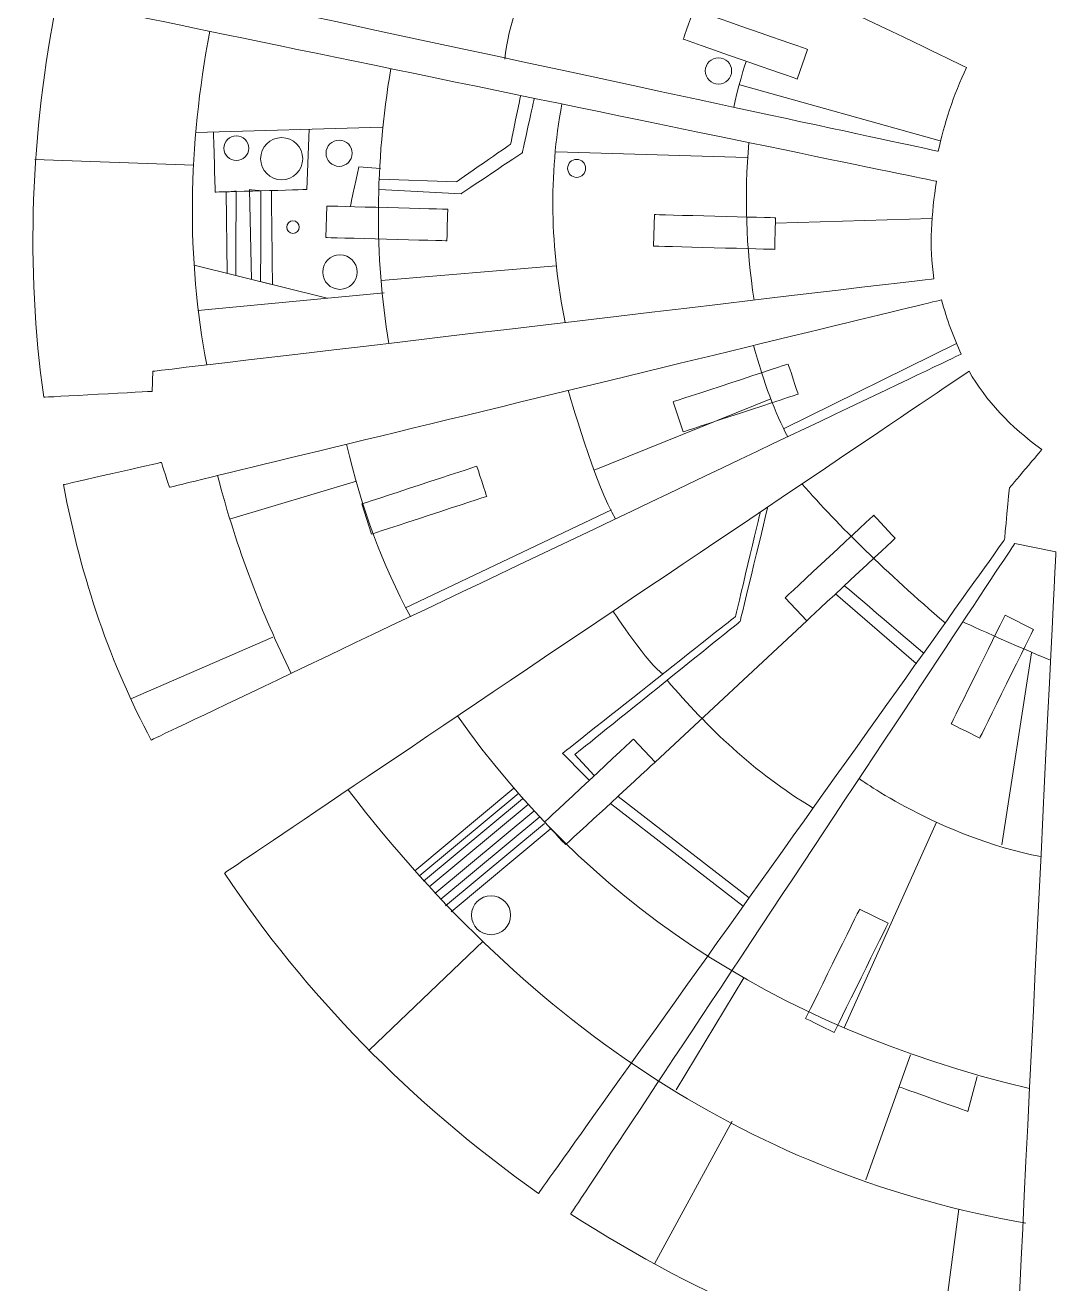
# Model space of a CAD drawing. Header units: centimetres. Extents: x -388 to 387, y -439 to 439.
# Drawn here: x -365.2 to -256.9, y -360.6 to -228.4 of the extents above; entities that cross this region are included whole.
import ezdxf

# ---------------------------------------------------------------- set-up
doc = ezdxf.new("R2010")
doc.units = ezdxf.units.CM
doc.header["$MEASUREMENT"] = 0
doc.layers.add('Layer 1', color=7, linetype='Continuous')

msp = doc.modelspace()

# ---------------------------------------------------------------- linework, layer by layer
at = {"layer": 'Layer 1', "color": 114, "lineweight": 20}
for centre, major_axis in [((-292.3351, -233.1786), (0, 1.3845)), ((-343.0032, -241.2925), (0, 1.2974)), ((-338.2407, -242.3949), (0, 2.213)), ((-332.1993, -241.8217), (0, 1.3752)), ((-307.24, -243.4091), (0, 0.9446)), ((-337.05, -249.5828), (0, 0.6614)), ((-332.1111, -254.3012), (0, 1.8161)), ((-316.2364, -321.858), (0, 2.0496))]:
    msp.add_ellipse(centre, major_axis=major_axis, ratio=1, dxfattribs=at)
at = {"layer": 'Layer 1', "color": 250, "lineweight": 20}
for points, knots in [([(-269.2411, -241.6099), (-268.6213, -238.8307), (-267.6549, -235.7025), (-266.2678, -232.8149), (-266.2678, -232.8149), (-266.2678, -232.8149), (-351.3201, -191.9197), (-351.3201, -191.9197), (-351.3201, -191.9197), (-356.4276, -201.8892), (-359.1185, -210.3339), (-361.599, -221.7421), (-361.599, -221.7421), (-361.599, -221.7421), (-269.2411, -241.6099), (-269.2411, -241.6099)], [0, 0, 0, 0, 0.2, 0.2, 0.2, 0.20000001, 0.4, 0.4, 0.4, 0.40000001, 0.6, 0.6, 0.6, 0.60000001, 1, 1, 1, 1]), ([(-269.433, -244.7678), (-269.9355, -248.1545), (-270.228, -251.5542), (-269.7008, -255.005), (-269.7008, -255.005), (-269.7008, -255.005), (-351.7847, -264.7259), (-351.7847, -264.7259), (-351.7847, -264.7259), (-351.7847, -264.7259), (-351.8398, -266.8326), (-351.8398, -266.8326), (-351.8398, -266.8326), (-351.8398, -266.8326), (-363.2299, -267.4504), (-363.2299, -267.4504), (-363.2299, -267.4504), (-365.1936, -253.7154), (-364.5917, -239.7867), (-361.8441, -225.6959), (-361.8441, -225.6959), (-361.8441, -225.6959), (-269.433, -244.7678), (-269.433, -244.7678)], [0, 0, 0, 0, 0.14285714, 0.14285714, 0.14285714, 0.14285715, 0.28571429, 0.28571429, 0.28571429, 0.2857143, 0.42857143, 0.42857143, 0.42857143, 0.42857144, 0.57142857, 0.57142857, 0.57142857, 0.57142858, 0.71428571, 0.71428571, 0.71428571, 0.71428572, 1, 1, 1, 1]), ([(-361.1682, -276.6328), (-359.2928, -286.6529), (-356.1705, -295.5505), (-351.9433, -303.454), (-351.9433, -303.454), (-351.9433, -303.454), (-266.8319, -262.9232), (-266.8319, -262.9232), (-266.8319, -262.9232), (-267.6237, -261.183), (-268.3275, -259.3089), (-268.8893, -257.2178), (-268.8893, -257.2178), (-268.8893, -257.2178), (-350.0236, -276.9083), (-350.0236, -276.9083), (-350.0236, -276.9083), (-350.0236, -276.9083), (-350.881, -274.2938), (-350.881, -274.2938), (-350.881, -274.2938), (-350.881, -274.2938), (-361.1682, -276.6328), (-361.1682, -276.6328)], [0, 0, 0, 0, 0.14285714, 0.14285714, 0.14285714, 0.14285715, 0.28571429, 0.28571429, 0.28571429, 0.2857143, 0.42857143, 0.42857143, 0.42857143, 0.42857144, 0.57142857, 0.57142857, 0.57142857, 0.57142858, 0.71428571, 0.71428571, 0.71428571, 0.71428572, 1, 1, 1, 1]), ([(-266.0005, -264.7204), (-264.219, -267.7776), (-261.727, -270.5406), (-258.3466, -272.9362), (-258.3466, -272.9362), (-258.3466, -272.9362), (-261.7619, -276.9784), (-261.7619, -276.9784), (-261.7619, -276.9784), (-261.7619, -276.9784), (-262.2741, -282.4026), (-262.2741, -282.4026), (-262.2741, -282.4026), (-262.2741, -282.4026), (-311.2566, -351.0861), (-311.2566, -351.0861), (-311.2566, -351.0861), (-324.8436, -341.3941), (-335.798, -330.1503), (-344.2467, -317.4296), (-344.2467, -317.4296), (-344.2467, -317.4296), (-266.0005, -264.7204), (-266.0005, -264.7204)], [0, 0, 0, 0, 0.14285714, 0.14285714, 0.14285714, 0.14285715, 0.28571429, 0.28571429, 0.28571429, 0.2857143, 0.42857143, 0.42857143, 0.42857143, 0.42857144, 0.57142857, 0.57142857, 0.57142857, 0.57142858, 0.71428571, 0.71428571, 0.71428571, 0.71428572, 1, 1, 1, 1]), ([(-261.2008, -282.8121), (-261.2008, -282.8121), (-256.8825, -283.6972), (-256.8825, -283.6972), (-256.8825, -283.6972), (-256.8825, -283.6972), (-261.1984, -371.7603), (-261.1984, -371.7603), (-261.1984, -371.7603), (-278.8737, -368.724), (-294.1134, -362.0872), (-307.8677, -353.2551), (-307.8677, -353.2551), (-307.8677, -353.2551), (-261.2008, -282.8121), (-261.2008, -282.8121)], [0, 0, 0, 0, 0.2, 0.2, 0.2, 0.20000001, 0.4, 0.4, 0.4, 0.40000001, 0.6, 0.6, 0.6, 0.60000001, 1, 1, 1, 1])]:
    msp.add_open_spline(points, degree=3, knots=knots, dxfattribs=at)
at = {"layer": 'Layer 1', "color": 114, "lineweight": 20}
for points in [[(-307.9483, -212.7313), (-307.9483, -212.7313), (-314.1535, -225.1709), (-314.7962, -231.9363)], [(-345.7938, -229.0084), (-348.0811, -241.1522), (-348.263, -252.8503), (-346.1038, -264.0531)], [(-289.4336, -232.1396), (-289.4336, -232.1396), (-290.4307, -235.3429), (-290.7127, -236.9909)], [(-326.7709, -232.9344), (-328.4526, -242.977), (-328.4869, -252.5853), (-326.9854, -261.789)], [(-269.0365, -240.5191), (-269.0365, -240.5191), (-290.0832, -234.6373), (-290.0832, -234.6373)], [(-308.7907, -236.6451), (-310.1843, -244.1314), (-310.0334, -251.7842), (-308.4401, -259.5927)], [(-347.2654, -239.6396), (-347.2654, -239.6396), (-327.6893, -239.088), (-327.6893, -239.088)], [(-309.3822, -241.6769), (-309.3822, -241.6769), (-289.3317, -242.2595), (-289.3317, -242.2595)], [(-289.1481, -240.6991), (-289.6101, -246.2283), (-289.4577, -251.7476), (-288.5898, -257.242)], [(-364.1624, -242.4618), (-364.1624, -242.4618), (-347.461, -243.0723), (-347.461, -243.0723)], [(-286.3547, -249.1648), (-286.3547, -249.1648), (-269.9138, -248.661), (-269.9138, -248.661)], [(-347.4348, -253.5726), (-347.4348, -253.5726), (-333.4662, -257.0336), (-333.4662, -257.0336)], [(-327.778, -255.1805), (-327.778, -255.1805), (-309.3783, -253.6532), (-309.3783, -253.6532)], [(-347.0321, -258.3562), (-347.0321, -258.3562), (-327.4798, -256.4978), (-327.4798, -256.4978)], [(-288.663, -262.0168), (-287.5782, -265.9035), (-286.3833, -269.1297), (-285.0634, -271.6052)], [(-285.4908, -270.7686), (-285.4908, -270.7686), (-267.3283, -261.8064), (-267.3283, -261.8064)], [(-308.1203, -266.7389), (-308.1203, -266.7389), (-305.2319, -276.8972), (-303.1396, -280.2133)], [(-305.384, -275.1154), (-305.384, -275.1154), (-286.8401, -267.6346), (-286.8401, -267.6346)], [(-331.4221, -272.394), (-329.857, -279.0157), (-327.646, -285.0689), (-324.7115, -290.486)], [(-344.9774, -275.6838), (-342.9568, -283.4351), (-340.2832, -290.2165), (-337.2433, -296.4537)], [(-343.7087, -280.2614), (-343.7087, -280.2614), (-330.3875, -276.2574), (-330.3875, -276.2574)], [(-283.5631, -276.5513), (-279.6639, -281.0104), (-274.6536, -285.8786), (-268.5201, -291.1609)], [(-325.236, -289.5871), (-325.236, -289.5871), (-303.5907, -279.2783), (-303.5907, -279.2783)], [(-303.4128, -289.9226), (-303.4128, -289.9226), (-299.6057, -295.6345), (-298.187, -296.527)], [(-298.9955, -305.7738), (-298.9955, -305.7738), (-283.0644, -290.932), (-283.0644, -290.932)], [(-266.6571, -291.0483), (-266.6571, -291.0483), (-258.944, -294.5366), (-257.4389, -295.0519)], [(-354.1035, -299.1195), (-354.1035, -299.1195), (-339.1583, -292.6607), (-339.1583, -292.6607)], [(-259.4379, -294.2972), (-259.4379, -294.2972), (-262.5751, -314.4668), (-262.5751, -314.4668)], [(-297.7305, -297.1808), (-293.4659, -302.1343), (-288.7057, -306.8081), (-282.3847, -310.6019)], [(-319.7435, -300.9234), (-306.4843, -319.7866), (-287.2081, -333.4833), (-259.6449, -340.0643)], [(-277.5605, -307.507), (-277.5605, -307.507), (-269.0383, -313.6616), (-258.4511, -315.7047)], [(-331.2573, -308.6795), (-311.8652, -333.9315), (-288.2108, -349.2971), (-260.0486, -354.2052)], [(-313.8236, -308.5263), (-313.8236, -308.5263), (-324.2279, -317.1891), (-324.2279, -317.1891)], [(-313.3236, -309.0263), (-313.3236, -309.0263), (-323.7279, -317.6891), (-323.7279, -317.6891)], [(-312.9236, -309.6263), (-312.9236, -309.6263), (-323.3279, -318.2891), (-323.3279, -318.2891)], [(-312.3236, -310.2263), (-312.3236, -310.2263), (-322.7279, -318.8891), (-322.7279, -318.8891)], [(-303.6968, -310.1078), (-303.6968, -310.1078), (-289.7436, -320.9206), (-289.7436, -320.9206)], [(-289.1185, -320.0441), (-289.1185, -320.0441), (-302.8885, -309.4006), (-302.8885, -309.4006)], [(-311.7236, -310.9263), (-311.7236, -310.9263), (-322.1279, -319.5891), (-322.1279, -319.5891)], [(-311.1236, -311.5263), (-311.1236, -311.5263), (-321.5279, -320.1891), (-321.5279, -320.1891)], [(-310.6236, -312.2263), (-310.6236, -312.2263), (-321.0279, -320.8891), (-321.0279, -320.8891)], [(-310.0236, -312.8263), (-310.0236, -312.8263), (-320.4279, -321.4891), (-320.4279, -321.4891)], [(-269.4372, -312.0819), (-269.4372, -312.0819), (-279.1115, -333.6913), (-279.1115, -333.6913)], [(-317.0532, -324.5835), (-317.0532, -324.5835), (-329.0481, -336.0331), (-329.0481, -336.0331)], [(-289.681, -328.4261), (-289.681, -328.4261), (-296.7851, -340.2002), (-296.7851, -340.2002)], [(-272.147, -336.5287), (-272.147, -336.5287), (-276.8384, -349.6657), (-276.8384, -349.6657)], [(-290.9133, -343.5042), (-290.9133, -343.5042), (-299.0733, -358.4744), (-299.0733, -358.4744)], [(-267.0708, -352.7423), (-267.0708, -352.7423), (-269.3442, -369.9786), (-269.3442, -369.9786)]]:
    msp.add_open_spline(points, degree=3, dxfattribs=at)
at = {"layer": 'Layer 1', "color": 240, "lineweight": 20}
for points in [[(-282.9796, -230.9072), (-282.9796, -230.9072), (-284.0705, -234.0238), (-284.0705, -234.0238), (-284.0705, -234.0238), (-284.0705, -234.0238), (-296.0314, -229.8372), (-296.0314, -229.8372), (-296.0314, -229.8372), (-296.0314, -229.8372), (-294.9405, -226.7205), (-294.9405, -226.7205), (-294.9405, -226.7205), (-294.9405, -226.7205), (-282.9796, -230.9072), (-282.9796, -230.9072)], [(-333.4963, -247.3664), (-333.4963, -247.3664), (-333.583, -250.6813), (-333.583, -250.6813), (-333.583, -250.6813), (-333.583, -250.6813), (-320.8758, -251.0137), (-320.8758, -251.0137), (-320.8758, -251.0137), (-320.8758, -251.0137), (-320.7891, -247.6988), (-320.7891, -247.6988), (-320.7891, -247.6988), (-320.7891, -247.6988), (-333.4963, -247.3664), (-333.4963, -247.3664)], [(-299.0668, -248.2671), (-299.0668, -248.2671), (-299.1536, -251.582), (-299.1536, -251.582), (-299.1536, -251.582), (-299.1536, -251.582), (-286.4267, -251.915), (-286.4267, -251.915), (-286.4267, -251.915), (-286.4267, -251.915), (-286.34, -248.6001), (-286.34, -248.6001), (-286.34, -248.6001), (-286.34, -248.6001), (-299.0668, -248.2671), (-299.0668, -248.2671)], [(-297.0818, -267.9241), (-297.0818, -267.9241), (-296.0437, -271.0893), (-296.0437, -271.0893), (-296.0437, -271.0893), (-296.0437, -271.0893), (-283.967, -267.1286), (-283.967, -267.1286), (-283.967, -267.1286), (-283.967, -267.1286), (-285.0051, -263.9636), (-285.0051, -263.9636), (-285.0051, -263.9636), (-285.0051, -263.9636), (-297.0818, -267.9241), (-297.0818, -267.9241)], [(-329.8294, -278.6638), (-329.8294, -278.6638), (-328.7913, -281.8289), (-328.7913, -281.8289), (-328.7913, -281.8289), (-328.7913, -281.8289), (-316.6907, -277.8605), (-316.6907, -277.8605), (-316.6907, -277.8605), (-316.6907, -277.8605), (-317.7289, -274.6954), (-317.7289, -274.6954), (-317.7289, -274.6954), (-317.7289, -274.6954), (-329.8294, -278.6638), (-329.8294, -278.6638)], [(-285.3236, -288.507), (-285.3236, -288.507), (-283.0644, -290.932), (-283.0644, -290.932), (-283.0644, -290.932), (-283.0644, -290.932), (-273.7647, -282.2682), (-273.7647, -282.2682), (-273.7647, -282.2682), (-273.7647, -282.2682), (-276.0239, -279.8431), (-276.0239, -279.8431), (-276.0239, -279.8431), (-276.0239, -279.8431), (-285.3236, -288.507), (-285.3236, -288.507)], [(-262.2242, -290.3508), (-262.2242, -290.3508), (-259.2324, -291.8312), (-259.2324, -291.8312), (-259.2324, -291.8312), (-259.2324, -291.8312), (-264.881, -303.2457), (-264.881, -303.2457), (-264.881, -303.2457), (-264.881, -303.2457), (-267.8726, -301.7655), (-267.8726, -301.7655), (-267.8726, -301.7655), (-267.8726, -301.7655), (-262.2242, -290.3508), (-262.2242, -290.3508)], [(-301.2548, -303.3486), (-301.2548, -303.3486), (-298.9955, -305.7738), (-298.9955, -305.7738), (-298.9955, -305.7738), (-298.9955, -305.7738), (-308.3982, -314.4418), (-308.3982, -314.4418), (-308.3982, -314.4418), (-308.3982, -314.4418), (-310.6127, -312.0641), (-310.6127, -312.0641), (-310.6127, -312.0641), (-310.6127, -312.0641), (-301.2548, -303.3486), (-301.2548, -303.3486)], [(-277.5022, -321.2254), (-277.5022, -321.2254), (-274.5105, -322.7057), (-274.5105, -322.7057), (-274.5105, -322.7057), (-274.5105, -322.7057), (-280.1878, -334.1784), (-280.1878, -334.1784), (-280.1878, -334.1784), (-280.1878, -334.1784), (-283.1794, -332.6981), (-283.1794, -332.6981), (-283.1794, -332.6981), (-283.1794, -332.6981), (-277.5022, -321.2254), (-277.5022, -321.2254)]]:
    msp.add_open_spline(points, degree=3, knots=[0, 0, 0, 0, 0.2, 0.2, 0.2, 0.20000001, 0.4, 0.4, 0.4, 0.40000001, 0.6, 0.6, 0.6, 0.60000001, 1, 1, 1, 1], dxfattribs=at)
at = {"layer": 'Layer 1', "color": 114, "lineweight": 20}
for points, knots in [([(-328.0008, -245.6125), (-328.0008, -245.6125), (-319.3822, -246.076), (-319.3822, -246.076), (-319.3822, -246.076), (-319.3822, -246.076), (-312.944, -241.7545), (-312.944, -241.7545), (-312.944, -241.7545), (-312.944, -241.7545), (-311.6959, -236.0456), (-311.6959, -236.0456)], [0, 0, 0, 0, 0.25, 0.25, 0.25, 0.25000001, 0.5, 0.5, 0.5, 0.50000001, 1, 1, 1, 1]), ([(-327.9395, -244.5601), (-327.9395, -244.5601), (-319.9113, -244.8413), (-319.9113, -244.8413), (-319.9113, -244.8413), (-319.9113, -244.8413), (-314.1787, -240.8725), (-314.1787, -240.8725), (-314.1787, -240.8725), (-314.1787, -240.8725), (-313.1217, -235.7513), (-313.1217, -235.7513)], [0, 0, 0, 0, 0.25, 0.25, 0.25, 0.25000001, 0.5, 0.5, 0.5, 0.50000001, 1, 1, 1, 1]), ([(-335.3528, -239.304), (-335.3528, -239.304), (-335.6105, -245.635), (-335.6105, -245.635), (-335.6105, -245.635), (-335.6105, -245.635), (-345.2237, -245.8995), (-345.2237, -245.8995), (-345.2237, -245.8995), (-345.2237, -245.8995), (-345.4015, -239.5871), (-345.4015, -239.5871)], [0, 0, 0, 0, 0.25, 0.25, 0.25, 0.25000001, 0.5, 0.5, 0.5, 0.50000001, 1, 1, 1, 1]), ([(-327.8635, -243.4134), (-327.8635, -243.4134), (-330.1424, -243.2537), (-330.1424, -243.2537), (-330.1424, -243.2537), (-330.1424, -243.2537), (-331.0228, -247.4312), (-331.0228, -247.4312)], [0, 0, 0, 0, 0.33333333, 0.33333333, 0.33333333, 0.33333334, 1, 1, 1, 1]), ([(-343.961, -254.4333), (-343.961, -254.4333), (-344.0751, -245.8678), (-344.0751, -245.8678), (-344.0751, -245.8678), (-344.0751, -245.8678), (-343.0188, -245.8114), (-343.0188, -245.8114), (-343.0188, -245.8114), (-343.0188, -245.8114), (-343.0683, -254.6545), (-343.0683, -254.6545)], [0, 0, 0, 0, 0.25, 0.25, 0.25, 0.25000001, 0.5, 0.5, 0.5, 0.50000001, 1, 1, 1, 1]), ([(-341.4079, -255.0659), (-341.4079, -255.0659), (-341.6077, -245.635), (-341.6077, -245.635), (-341.6077, -245.635), (-341.6077, -245.635), (-340.4171, -245.7672), (-340.4171, -245.7672), (-340.4171, -245.7672), (-340.4171, -245.7672), (-340.4505, -255.3031), (-340.4505, -255.3031), (-340.4505, -255.3031), (-340.4505, -255.3031), (-339.207, -255.6113), (-339.207, -255.6113), (-339.207, -255.6113), (-339.207, -255.6113), (-339.3144, -245.7369), (-339.3144, -245.7369)], [0, 0, 0, 0, 0.16666667, 0.16666667, 0.16666667, 0.16666668, 0.33333333, 0.33333333, 0.33333333, 0.33333334, 0.5, 0.5, 0.5, 0.50000001, 0.66666667, 0.66666667, 0.66666667, 0.66666668, 1, 1, 1, 1]), ([(-305.3816, -307.1933), (-305.3816, -307.1933), (-307.4352, -304.9889), (-307.4352, -304.9889), (-307.4352, -304.9889), (-307.4352, -304.9889), (-290.0608, -291.01), (-290.0608, -291.01), (-290.0608, -291.01), (-290.0608, -291.01), (-287.1514, -278.9685), (-287.1514, -278.9685), (-287.1514, -278.9685), (-287.1514, -278.9685), (-287.9334, -279.4952), (-287.9334, -279.4952), (-287.9334, -279.4952), (-287.9334, -279.4952), (-290.5459, -290.4809), (-290.5459, -290.4809), (-290.5459, -290.4809), (-290.5459, -290.4809), (-308.714, -304.8566), (-308.714, -304.8566), (-308.714, -304.8566), (-308.714, -304.8566), (-305.9047, -307.6806), (-305.9047, -307.6806)], [0, 0, 0, 0, 0.125, 0.125, 0.125, 0.12500001, 0.25, 0.25, 0.25, 0.25000001, 0.375, 0.375, 0.375, 0.37500001, 0.5, 0.5, 0.5, 0.50000001, 0.625, 0.625, 0.625, 0.62500001, 0.75, 0.75, 0.75, 0.75000001, 1, 1, 1, 1]), ([(-280.0216, -288.0974), (-280.0216, -288.0974), (-271.5628, -295.4273), (-271.5628, -295.4273), (-271.5628, -295.4273), (-271.5628, -295.4273), (-270.7771, -294.3256), (-270.7771, -294.3256), (-270.7771, -294.3256), (-270.7771, -294.3256), (-279.103, -287.2416), (-279.103, -287.2416)], [0, 0, 0, 0, 0.25, 0.25, 0.25, 0.25000001, 0.5, 0.5, 0.5, 0.50000001, 1, 1, 1, 1]), ([(-265.1525, -338.8087), (-265.1525, -338.8087), (-266.114, -342.4724), (-266.114, -342.4724), (-266.114, -342.4724), (-266.114, -342.4724), (-273.3471, -339.8894), (-273.3471, -339.8894)], [0, 0, 0, 0, 0.33333333, 0.33333333, 0.33333333, 0.33333334, 1, 1, 1, 1])]:
    msp.add_open_spline(points, degree=3, knots=knots, dxfattribs=at)

doc.saveas('drawing.dxf')
